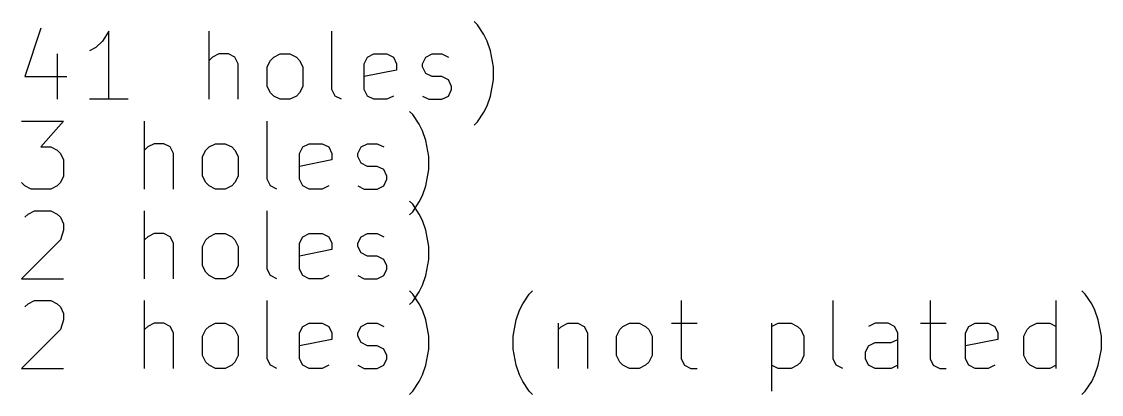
# Model space of a CAD drawing. Extents: x 29.6 to 126.4, y -67.2 to -28.8.
# Drawn here: x 78.66 to 126.38, y -67.19 to -50.74 of the extents above; entities that cross this region are included whole.
import ezdxf

# ---------------------------------------------------------------- set-up
doc = ezdxf.new("R2010")
doc.units = 0
doc.header["$MEASUREMENT"] = 0
doc.layers.add('BLACK', color=7, linetype='CONTINUOUS')

msp = doc.modelspace()

# ---------------------------------------------------------------- linework, layer by layer
at = {"layer": 'Black'}
for p, q in [((79.5194, -51.0236), (78.8051, -53.1664)), ((98.8051, -50.8807), (98.6622, -50.7379)), ((99.0908, -51.3093), (98.8051, -50.8807)), ((82.5194, -51.1664), (82.2337, -51.595)), ((82.5194, -54.1664), (82.5194, -51.1664)), ((86.9479, -54.1664), (86.9479, -51.1664)), ((92.3765, -53.7379), (92.3765, -51.1664)), ((99.2337, -51.595), (99.0908, -51.3093)), ((81.9479, -51.8807), (81.6622, -52.0236)), ((82.2337, -51.595), (81.9479, -51.8807)), ((99.3765, -52.0236), (99.2337, -51.595)), ((80.2337, -52.1664), (80.2337, -54.1664)), ((87.0908, -52.3093), (86.9479, -52.4521)), ((87.3765, -52.1664), (87.0908, -52.3093)), ((87.8051, -52.1664), (87.3765, -52.1664)), ((88.0908, -52.3093), (87.8051, -52.1664)), ((88.2337, -52.595), (88.0908, -52.3093)), ((89.5194, -52.7379), (89.6622, -52.4521)), ((89.6622, -52.4521), (89.8051, -52.3093)), ((89.8051, -52.3093), (90.0908, -52.1664)), ((90.0908, -52.1664), (90.5194, -52.1664)), ((90.5194, -52.1664), (90.8051, -52.3093)), ((90.8051, -52.3093), (90.9479, -52.4521)), ((90.9479, -52.4521), (91.0908, -52.7379)), ((93.8051, -52.595), (93.9479, -52.3093)), ((93.9479, -52.3093), (94.2337, -52.1664)), ((94.2337, -52.1664), (94.8051, -52.1664)), ((94.8051, -52.1664), (95.0908, -52.3093)), ((95.0908, -52.3093), (95.2337, -52.595)), ((96.3765, -52.595), (96.5194, -52.3093)), ((96.5194, -52.3093), (96.8051, -52.1664)), ((96.8051, -52.1664), (97.2337, -52.1664)), ((97.2337, -52.1664), (97.5194, -52.3093)), ((99.5194, -52.7379), (99.3765, -52.0236)), ((88.2337, -54.1664), (88.2337, -52.595)), ((89.5194, -53.595), (89.5194, -52.7379)), ((91.0908, -52.7379), (91.0908, -53.595)), ((93.8051, -53.7379), (93.8051, -52.595)), ((95.2337, -52.8807), (93.8051, -53.1664)), ((95.2337, -52.595), (95.2337, -52.8807)), ((96.3765, -52.7379), (96.3765, -52.595)), ((96.5194, -53.0236), (96.3765, -52.7379)), ((99.5194, -53.3093), (99.5194, -52.7379)), ((78.8051, -53.1664), (80.6622, -53.1664)), ((96.8051, -53.1664), (96.5194, -53.0236)), ((97.2337, -53.1664), (96.8051, -53.1664)), ((97.5194, -53.3093), (97.2337, -53.1664)), ((97.6622, -53.595), (97.5194, -53.3093)), ((99.3765, -54.0236), (99.5194, -53.3093)), ((89.6622, -53.8807), (89.5194, -53.595)), ((89.8051, -54.0236), (89.6622, -53.8807)), ((90.9479, -53.8807), (90.8051, -54.0236)), ((91.0908, -53.595), (90.9479, -53.8807)), ((92.5194, -54.0236), (92.3765, -53.7379)), ((93.9479, -54.0236), (93.8051, -53.7379)), ((97.5194, -54.0236), (97.6622, -53.7379)), ((97.6622, -53.7379), (97.6622, -53.595)), ((83.3765, -54.1664), (81.6622, -54.1664)), ((90.0908, -54.1664), (89.8051, -54.0236)), ((90.5194, -54.1664), (90.0908, -54.1664)), ((90.8051, -54.0236), (90.5194, -54.1664)), ((92.8051, -54.1664), (92.5194, -54.0236)), ((94.2337, -54.1664), (93.9479, -54.0236)), ((94.8051, -54.1664), (94.2337, -54.1664)), ((95.0908, -54.0236), (94.8051, -54.1664)), ((96.3765, -54.0236), (96.6622, -54.1664)), ((96.6622, -54.1664), (97.2337, -54.1664)), ((97.2337, -54.1664), (97.5194, -54.0236)), ((99.2337, -54.4521), (99.3765, -54.0236)), ((95.9479, -54.8407), (95.8051, -54.6979)), ((96.2337, -55.2693), (95.9479, -54.8407)), ((98.8051, -55.1664), (99.0908, -54.7379)), ((99.0908, -54.7379), (99.2337, -54.4521)), ((78.6622, -55.1264), (80.5194, -55.1264)), ((80.5194, -55.1264), (79.5194, -56.2693)), ((84.0908, -58.1264), (84.0908, -55.1264)), ((89.5194, -57.6979), (89.5194, -55.1264)), ((96.3765, -55.555), (96.2337, -55.2693)), ((98.6622, -55.3093), (98.8051, -55.1664)), ((96.5194, -55.9836), (96.3765, -55.555)), ((79.5194, -56.2693), (79.9479, -56.2693)), ((79.9479, -56.2693), (80.2337, -56.4121)), ((84.2337, -56.2693), (84.0908, -56.4121)), ((84.5194, -56.1264), (84.2337, -56.2693)), ((84.9479, -56.1264), (84.5194, -56.1264)), ((85.2337, -56.2693), (84.9479, -56.1264)), ((85.3765, -56.555), (85.2337, -56.2693)), ((86.8051, -56.4121), (86.9479, -56.2693)), ((86.9479, -56.2693), (87.2337, -56.1264)), ((87.2337, -56.1264), (87.6622, -56.1264)), ((87.6622, -56.1264), (87.9479, -56.2693)), ((87.9479, -56.2693), (88.0908, -56.4121)), ((90.9479, -56.555), (91.0908, -56.2693)), ((91.0908, -56.2693), (91.3765, -56.1264)), ((91.3765, -56.1264), (91.9479, -56.1264)), ((91.9479, -56.1264), (92.2337, -56.2693)), ((92.2337, -56.2693), (92.3765, -56.555)), ((93.5194, -56.555), (93.6622, -56.2693)), ((93.6622, -56.2693), (93.9479, -56.1264)), ((93.9479, -56.1264), (94.3765, -56.1264)), ((94.3765, -56.1264), (94.6622, -56.2693)), ((96.6622, -56.6979), (96.5194, -55.9836)), ((80.2337, -56.4121), (80.3765, -56.555)), ((80.3765, -56.555), (80.5194, -56.8407)), ((85.3765, -58.1264), (85.3765, -56.555)), ((86.6622, -56.6979), (86.8051, -56.4121)), ((86.6622, -57.555), (86.6622, -56.6979)), ((88.0908, -56.4121), (88.2337, -56.6979)), ((88.2337, -56.6979), (88.2337, -57.555)), ((90.9479, -57.6979), (90.9479, -56.555)), ((92.3765, -56.555), (92.3765, -56.8407)), ((93.5194, -56.6979), (93.5194, -56.555)), ((93.6622, -56.9836), (93.5194, -56.6979)), ((96.6622, -57.2693), (96.6622, -56.6979)), ((80.5194, -56.8407), (80.5194, -57.555)), ((92.3765, -56.8407), (90.9479, -57.1264)), ((93.9479, -57.1264), (93.6622, -56.9836)), ((94.3765, -57.1264), (93.9479, -57.1264)), ((94.6622, -57.2693), (94.3765, -57.1264)), ((80.5194, -57.555), (80.3765, -57.8407)), ((86.8051, -57.8407), (86.6622, -57.555)), ((88.2337, -57.555), (88.0908, -57.8407)), ((89.6622, -57.9836), (89.5194, -57.6979)), ((91.0908, -57.9836), (90.9479, -57.6979)), ((94.8051, -57.555), (94.6622, -57.2693)), ((94.6622, -57.9836), (94.8051, -57.6979)), ((94.8051, -57.6979), (94.8051, -57.555)), ((96.5194, -57.9836), (96.6622, -57.2693)), ((78.8051, -57.9836), (78.6622, -57.8407)), ((79.0908, -58.1264), (78.8051, -57.9836)), ((79.9479, -58.1264), (79.0908, -58.1264)), ((80.2337, -57.9836), (79.9479, -58.1264)), ((80.3765, -57.8407), (80.2337, -57.9836)), ((86.9479, -57.9836), (86.8051, -57.8407)), ((87.2337, -58.1264), (86.9479, -57.9836)), ((87.6622, -58.1264), (87.2337, -58.1264)), ((87.9479, -57.9836), (87.6622, -58.1264)), ((88.0908, -57.8407), (87.9479, -57.9836)), ((89.9479, -58.1264), (89.6622, -57.9836)), ((91.3765, -58.1264), (91.0908, -57.9836)), ((91.9479, -58.1264), (91.3765, -58.1264)), ((92.2337, -57.9836), (91.9479, -58.1264)), ((93.5194, -57.9836), (93.8051, -58.1264)), ((93.8051, -58.1264), (94.3765, -58.1264)), ((94.3765, -58.1264), (94.6622, -57.9836)), ((96.3765, -58.4121), (96.5194, -57.9836)), ((95.9479, -58.8007), (95.8051, -58.6579)), ((96.2337, -58.6979), (96.3765, -58.4121)), ((78.9479, -59.2293), (79.2337, -59.0864)), ((79.2337, -59.0864), (79.9479, -59.0864)), ((79.9479, -59.0864), (80.2337, -59.2293)), ((84.0908, -62.0864), (84.0908, -59.0864)), ((89.5194, -61.6579), (89.5194, -59.0864)), ((95.8051, -59.2693), (95.9479, -59.1264)), ((95.9479, -59.1264), (96.2337, -58.6979)), ((96.2337, -59.2293), (95.9479, -58.8007)), ((78.8051, -59.3721), (78.9479, -59.2293)), ((80.2337, -59.2293), (80.3765, -59.3721)), ((80.3765, -59.3721), (80.5194, -59.6579)), ((96.3765, -59.515), (96.2337, -59.2293)), ((96.5194, -59.9436), (96.3765, -59.515)), ((80.5194, -59.9436), (80.3765, -60.3721)), ((80.5194, -59.6579), (80.5194, -59.9436)), ((84.5194, -60.0864), (84.2337, -60.2293)), ((84.9479, -60.0864), (84.5194, -60.0864)), ((85.2337, -60.2293), (84.9479, -60.0864)), ((86.9479, -60.2293), (87.2337, -60.0864)), ((87.2337, -60.0864), (87.6622, -60.0864)), ((87.6622, -60.0864), (87.9479, -60.2293)), ((91.0908, -60.2293), (91.3765, -60.0864)), ((91.3765, -60.0864), (91.9479, -60.0864)), ((91.9479, -60.0864), (92.2337, -60.2293)), ((93.6622, -60.2293), (93.9479, -60.0864)), ((93.9479, -60.0864), (94.3765, -60.0864)), ((94.3765, -60.0864), (94.6622, -60.2293)), ((96.6622, -60.6579), (96.5194, -59.9436)), ((80.3765, -60.3721), (78.6622, -62.0864)), ((84.2337, -60.2293), (84.0908, -60.3721)), ((85.3765, -60.515), (85.2337, -60.2293)), ((85.3765, -62.0864), (85.3765, -60.515)), ((86.6622, -60.6579), (86.8051, -60.3721)), ((86.8051, -60.3721), (86.9479, -60.2293)), ((87.9479, -60.2293), (88.0908, -60.3721)), ((88.0908, -60.3721), (88.2337, -60.6579)), ((90.9479, -60.515), (91.0908, -60.2293)), ((90.9479, -61.6579), (90.9479, -60.515)), ((92.2337, -60.2293), (92.3765, -60.515)), ((92.3765, -60.515), (92.3765, -60.8007)), ((93.5194, -60.515), (93.6622, -60.2293)), ((93.5194, -60.6579), (93.5194, -60.515)), ((86.6622, -61.515), (86.6622, -60.6579)), ((88.2337, -60.6579), (88.2337, -61.515)), ((92.3765, -60.8007), (90.9479, -61.0864)), ((93.6622, -60.9436), (93.5194, -60.6579)), ((93.9479, -61.0864), (93.6622, -60.9436)), ((96.6622, -61.2293), (96.6622, -60.6579)), ((86.8051, -61.8007), (86.6622, -61.515)), ((88.2337, -61.515), (88.0908, -61.8007)), ((94.3765, -61.0864), (93.9479, -61.0864)), ((94.6622, -61.2293), (94.3765, -61.0864)), ((94.8051, -61.515), (94.6622, -61.2293)), ((94.8051, -61.6579), (94.8051, -61.515)), ((96.5194, -61.9436), (96.6622, -61.2293)), ((86.9479, -61.9436), (86.8051, -61.8007)), ((87.2337, -62.0864), (86.9479, -61.9436)), ((87.9479, -61.9436), (87.6622, -62.0864)), ((88.0908, -61.8007), (87.9479, -61.9436)), ((89.6622, -61.9436), (89.5194, -61.6579)), ((89.9479, -62.0864), (89.6622, -61.9436)), ((91.0908, -61.9436), (90.9479, -61.6579)), ((91.3765, -62.0864), (91.0908, -61.9436)), ((92.2337, -61.9436), (91.9479, -62.0864)), ((93.5194, -61.9436), (93.8051, -62.0864)), ((94.3765, -62.0864), (94.6622, -61.9436)), ((94.6622, -61.9436), (94.8051, -61.6579)), ((96.3765, -62.3721), (96.5194, -61.9436)), ((78.6622, -62.0864), (80.5194, -62.0864)), ((87.6622, -62.0864), (87.2337, -62.0864)), ((91.9479, -62.0864), (91.3765, -62.0864)), ((93.8051, -62.0864), (94.3765, -62.0864)), ((96.2337, -62.6579), (96.3765, -62.3721)), ((95.9479, -62.7607), (95.8051, -62.6179)), ((95.9479, -63.0864), (96.2337, -62.6579)), ((96.2337, -63.1893), (95.9479, -62.7607)), ((100.805, -63.1893), (101.091, -62.7607)), ((101.091, -62.7607), (101.234, -62.6179)), ((125.662, -62.7607), (125.519, -62.6179)), ((125.948, -63.1893), (125.662, -62.7607)), ((78.8051, -63.3321), (78.9479, -63.1893)), ((78.9479, -63.1893), (79.2337, -63.0464)), ((79.2337, -63.0464), (79.9479, -63.0464)), ((79.9479, -63.0464), (80.2337, -63.1893)), ((80.2337, -63.1893), (80.3765, -63.3321)), ((80.3765, -63.3321), (80.5194, -63.6179)), ((84.0908, -66.0464), (84.0908, -63.0464)), ((89.5194, -65.6179), (89.5194, -63.0464)), ((95.8051, -63.2293), (95.9479, -63.0864)), ((96.3765, -63.475), (96.2337, -63.1893)), ((100.662, -63.475), (100.805, -63.1893)), ((107.805, -63.0464), (107.805, -65.6179)), ((114.519, -65.6179), (114.519, -63.0464)), ((118.805, -63.0464), (118.805, -65.6179)), ((124.377, -66.0464), (124.377, -63.0464)), ((126.091, -63.475), (125.948, -63.1893)), ((80.5194, -63.9036), (80.3765, -64.3321)), ((80.5194, -63.6179), (80.5194, -63.9036)), ((96.5194, -63.9036), (96.3765, -63.475)), ((96.6622, -64.6179), (96.5194, -63.9036)), ((100.377, -64.6179), (100.519, -63.9036)), ((100.519, -63.9036), (100.662, -63.475)), ((126.234, -63.9036), (126.091, -63.475)), ((126.377, -64.6179), (126.234, -63.9036)), ((80.3765, -64.3321), (78.6622, -66.0464)), ((84.2337, -64.1893), (84.0908, -64.3321)), ((84.5194, -64.0464), (84.2337, -64.1893)), ((84.9479, -64.0464), (84.5194, -64.0464)), ((85.2337, -64.1893), (84.9479, -64.0464)), ((85.3765, -64.475), (85.2337, -64.1893)), ((86.6622, -64.6179), (86.8051, -64.3321)), ((86.8051, -64.3321), (86.9479, -64.1893)), ((86.9479, -64.1893), (87.2337, -64.0464)), ((87.2337, -64.0464), (87.6622, -64.0464)), ((87.6622, -64.0464), (87.9479, -64.1893)), ((87.9479, -64.1893), (88.0908, -64.3321)), ((88.0908, -64.3321), (88.2337, -64.6179)), ((90.9479, -64.475), (91.0908, -64.1893)), ((91.0908, -64.1893), (91.3765, -64.0464)), ((91.3765, -64.0464), (91.9479, -64.0464)), ((91.9479, -64.0464), (92.2337, -64.1893)), ((92.2337, -64.1893), (92.3765, -64.475)), ((93.5194, -64.475), (93.6622, -64.1893)), ((93.6622, -64.1893), (93.9479, -64.0464)), ((93.9479, -64.0464), (94.3765, -64.0464)), ((94.3765, -64.0464), (94.6622, -64.1893)), ((102.377, -64.0464), (102.377, -66.0464)), ((102.377, -64.3321), (102.519, -64.1893)), ((102.519, -64.1893), (102.805, -64.0464)), ((102.805, -64.0464), (103.234, -64.0464)), ((103.234, -64.0464), (103.519, -64.1893)), ((103.519, -64.1893), (103.662, -64.475)), ((104.948, -64.6179), (105.091, -64.3321)), ((105.091, -64.3321), (105.234, -64.1893)), ((105.234, -64.1893), (105.519, -64.0464)), ((105.519, -64.0464), (105.948, -64.0464)), ((105.948, -64.0464), (106.234, -64.1893)), ((106.234, -64.1893), (106.377, -64.3321)), ((106.377, -64.3321), (106.519, -64.6179)), ((107.377, -64.0464), (108.519, -64.0464)), ((111.805, -64.0464), (111.805, -67.0464)), ((111.805, -64.1893), (112.091, -64.0464)), ((112.091, -64.0464), (112.662, -64.0464)), ((112.662, -64.0464), (112.948, -64.1893)), ((112.948, -64.1893), (113.091, -64.3321)), ((113.091, -64.3321), (113.234, -64.6179)), ((116.377, -64.0464), (116.091, -64.1893)), ((116.948, -64.0464), (116.377, -64.0464)), ((117.234, -64.1893), (116.948, -64.0464)), ((117.377, -64.475), (117.234, -64.1893)), ((118.377, -64.0464), (119.519, -64.0464)), ((120.377, -64.475), (120.519, -64.1893)), ((120.519, -64.1893), (120.805, -64.0464)), ((120.805, -64.0464), (121.377, -64.0464)), ((121.377, -64.0464), (121.662, -64.1893)), ((121.662, -64.1893), (121.805, -64.475)), ((122.948, -64.6179), (123.091, -64.3321)), ((123.091, -64.3321), (123.234, -64.1893)), ((123.234, -64.1893), (123.519, -64.0464)), ((123.519, -64.0464), (124.091, -64.0464)), ((124.091, -64.0464), (124.377, -64.1893)), ((85.3765, -66.0464), (85.3765, -64.475)), ((86.6622, -65.475), (86.6622, -64.6179)), ((88.2337, -64.6179), (88.2337, -65.475)), ((90.9479, -65.6179), (90.9479, -64.475)), ((92.3765, -64.7607), (90.9479, -65.0464)), ((92.3765, -64.475), (92.3765, -64.7607)), ((93.5194, -64.6179), (93.5194, -64.475)), ((93.6622, -64.9036), (93.5194, -64.6179)), ((96.6622, -65.1893), (96.6622, -64.6179)), ((100.377, -65.1893), (100.377, -64.6179)), ((103.662, -64.475), (103.662, -66.0464)), ((104.948, -65.475), (104.948, -64.6179)), ((106.519, -64.6179), (106.519, -65.475)), ((113.234, -64.6179), (113.234, -65.475)), ((117.091, -64.9036), (117.377, -64.7607)), ((117.377, -66.0464), (117.377, -64.475)), ((120.377, -65.6179), (120.377, -64.475)), ((121.805, -64.7607), (120.377, -65.0464)), ((121.805, -64.475), (121.805, -64.7607)), ((122.948, -65.475), (122.948, -64.6179)), ((126.377, -65.1893), (126.377, -64.6179)), ((93.9479, -65.0464), (93.6622, -64.9036)), ((94.3765, -65.0464), (93.9479, -65.0464)), ((94.6622, -65.1893), (94.3765, -65.0464)), ((94.8051, -65.475), (94.6622, -65.1893)), ((96.5194, -65.9036), (96.6622, -65.1893)), ((100.519, -65.9036), (100.377, -65.1893)), ((115.948, -65.3321), (116.091, -65.0464)), ((115.948, -65.6179), (115.948, -65.3321)), ((116.091, -65.0464), (116.377, -64.9036)), ((116.377, -64.9036), (117.091, -64.9036)), ((126.234, -65.9036), (126.377, -65.1893)), ((86.8051, -65.7607), (86.6622, -65.475)), ((86.9479, -65.9036), (86.8051, -65.7607)), ((88.0908, -65.7607), (87.9479, -65.9036)), ((88.2337, -65.475), (88.0908, -65.7607)), ((89.6622, -65.9036), (89.5194, -65.6179)), ((91.0908, -65.9036), (90.9479, -65.6179)), ((94.6622, -65.9036), (94.8051, -65.6179)), ((94.8051, -65.6179), (94.8051, -65.475)), ((105.091, -65.7607), (104.948, -65.475)), ((105.234, -65.9036), (105.091, -65.7607)), ((106.377, -65.7607), (106.234, -65.9036)), ((106.519, -65.475), (106.377, -65.7607)), ((107.805, -65.6179), (107.948, -65.9036)), ((113.091, -65.7607), (112.948, -65.9036)), ((113.234, -65.475), (113.091, -65.7607)), ((114.662, -65.9036), (114.519, -65.6179)), ((116.091, -65.9036), (115.948, -65.6179)), ((118.805, -65.6179), (118.948, -65.9036)), ((120.519, -65.9036), (120.377, -65.6179)), ((123.091, -65.7607), (122.948, -65.475)), ((123.234, -65.9036), (123.091, -65.7607)), ((78.6622, -66.0464), (80.5194, -66.0464)), ((87.2337, -66.0464), (86.9479, -65.9036)), ((87.6622, -66.0464), (87.2337, -66.0464)), ((87.9479, -65.9036), (87.6622, -66.0464)), ((89.9479, -66.0464), (89.6622, -65.9036)), ((91.3765, -66.0464), (91.0908, -65.9036)), ((91.9479, -66.0464), (91.3765, -66.0464)), ((92.2337, -65.9036), (91.9479, -66.0464)), ((93.5194, -65.9036), (93.8051, -66.0464)), ((93.8051, -66.0464), (94.3765, -66.0464)), ((94.3765, -66.0464), (94.6622, -65.9036)), ((96.3765, -66.3321), (96.5194, -65.9036)), ((100.662, -66.3321), (100.519, -65.9036)), ((105.519, -66.0464), (105.234, -65.9036)), ((105.948, -66.0464), (105.519, -66.0464)), ((106.234, -65.9036), (105.948, -66.0464)), ((107.948, -65.9036), (108.234, -66.0464)), ((108.234, -66.0464), (108.519, -66.0464)), ((112.091, -66.0464), (111.805, -65.9036)), ((112.662, -66.0464), (112.091, -66.0464)), ((112.948, -65.9036), (112.662, -66.0464)), ((114.948, -66.0464), (114.662, -65.9036)), ((116.377, -66.0464), (116.091, -65.9036)), ((117.091, -66.0464), (116.377, -66.0464)), ((117.377, -65.9036), (117.091, -66.0464)), ((118.948, -65.9036), (119.234, -66.0464)), ((119.234, -66.0464), (119.519, -66.0464)), ((120.805, -66.0464), (120.519, -65.9036)), ((121.377, -66.0464), (120.805, -66.0464)), ((121.662, -65.9036), (121.377, -66.0464)), ((123.519, -66.0464), (123.234, -65.9036)), ((124.091, -66.0464), (123.519, -66.0464)), ((124.377, -65.9036), (124.091, -66.0464)), ((126.091, -66.3321), (126.234, -65.9036)), ((95.9479, -67.0464), (96.2337, -66.6179)), ((96.2337, -66.6179), (96.3765, -66.3321)), ((100.805, -66.6179), (100.662, -66.3321)), ((101.091, -67.0464), (100.805, -66.6179)), ((125.662, -67.0464), (125.948, -66.6179)), ((125.948, -66.6179), (126.091, -66.3321)), ((95.8051, -67.1893), (95.9479, -67.0464)), ((101.234, -67.1893), (101.091, -67.0464)), ((125.519, -67.1893), (125.662, -67.0464))]:
    msp.add_line(p, q, dxfattribs=at)

doc.saveas('drawing.dxf')
